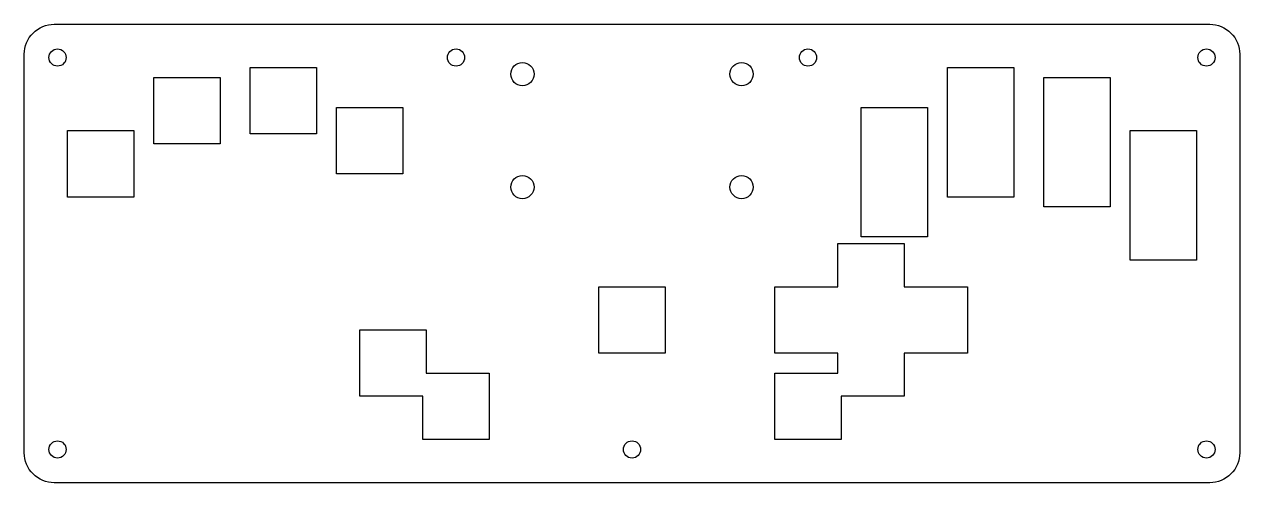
# Model space of a CAD drawing. Header units: millimetres. Extents: x -183 to 183, y -69 to 69.
import ezdxf

# ---------------------------------------------------------------- set-up
doc = ezdxf.new("R2010")
doc.units = ezdxf.units.MM
doc.layers.get('0').update_dxf_attribs({"linetype": 'CONTINUOUS'})

msp = doc.modelspace()

# ---------------------------------------------------------------- linework, layer by layer
msp.add_lwpolyline([(-174, 69), (174, 69, -0.414214), (183, 60), (183, -60, -0.414214), (174, -69), (-174, -69, -0.414214), (-183, -60), (-183, 60, -0.414214)], format="xyb", close=True)
for points in [[(-95, 56), (-95, 36), (-115, 36), (-115, 56)], [(95, 56), (115, 56), (115, 17), (95, 17)], [(-124, 53), (-124, 33), (-144, 33), (-144, 53)], [(144, 14), (124, 14), (124, 53), (144, 53)], [(-69, 24), (-89, 24), (-89, 44), (-69, 44)], [(69, 44), (89, 44), (89, 5), (69, 5)], [(-170, 37), (-150, 37), (-150, 17), (-170, 17)], [(150, 37), (170, 37), (170, -2), (150, -2)], [(63, -56), (43, -56), (43, -36), (62, -36), (62, -30), (43, -30), (43, -10), (62, -10), (62, 3), (82, 3), (82, -10), (101, -10), (101, -30), (82, -30), (82, -43), (63, -43)], [(10, -30), (-10, -30), (-10, -10), (10, -10)], [(-62, -23), (-62, -36), (-43, -36), (-43, -56), (-63, -56), (-63, -43), (-82, -43), (-82, -23)]]:
    msp.add_lwpolyline(points, close=True)
for centre, radius in [((-173, 59), 2.6), ((-53, 59), 2.6), ((53, 59), 2.6), ((173, 59), 2.6), ((-33, 54), 3.5), ((33, 54), 3.5), ((-33, 20), 3.5), ((33, 20), 3.5), ((-173, -59), 2.6), ((0, -59), 2.6), ((173, -59), 2.6)]:
    msp.add_circle(centre, radius)

doc.saveas('drawing.dxf')
